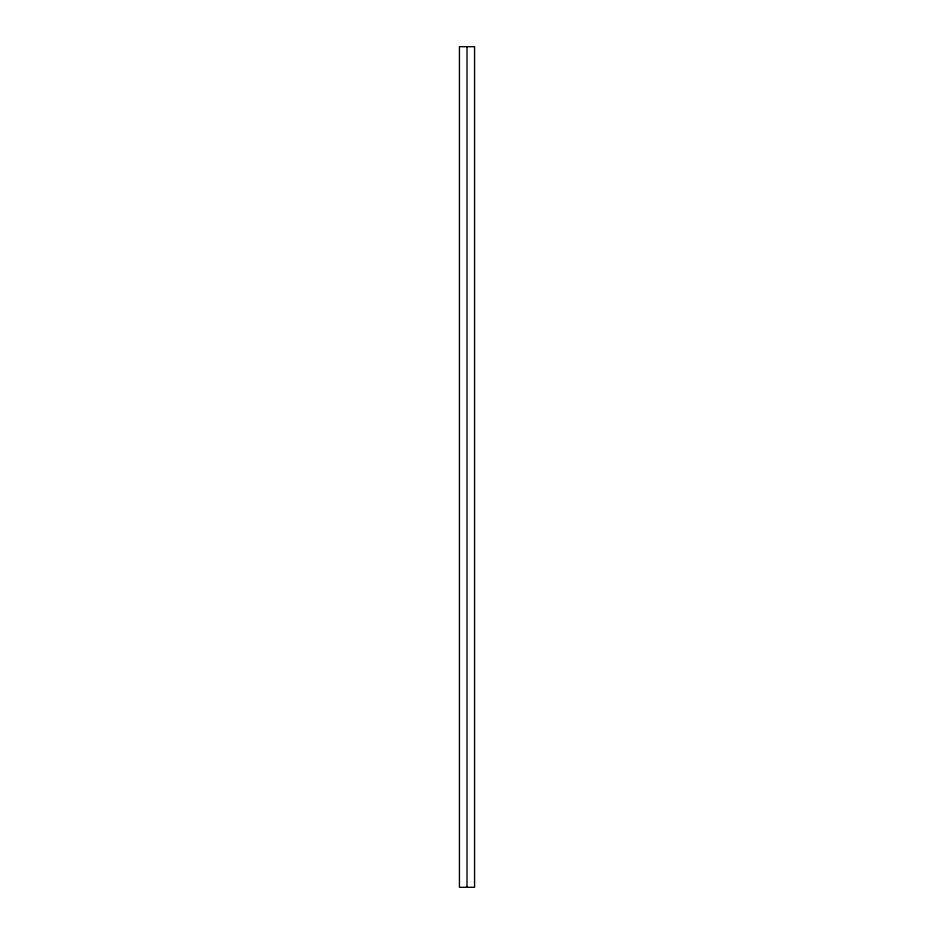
<?xml version="1.0" encoding="UTF-8"?>
<svg xmlns="http://www.w3.org/2000/svg" width="934" height="934" viewBox="0 0 934 934"><rect width="100%" height="100%" fill="white"/><g stroke="black" fill="none" stroke-linecap="round" stroke-linejoin="round"><path stroke-width="1.4" d="M467 46.7L467 887.3M474.565 46.7L459.435 46.7L459.435 887.3L474.565 887.3L474.565 46.7"/></g></svg>
